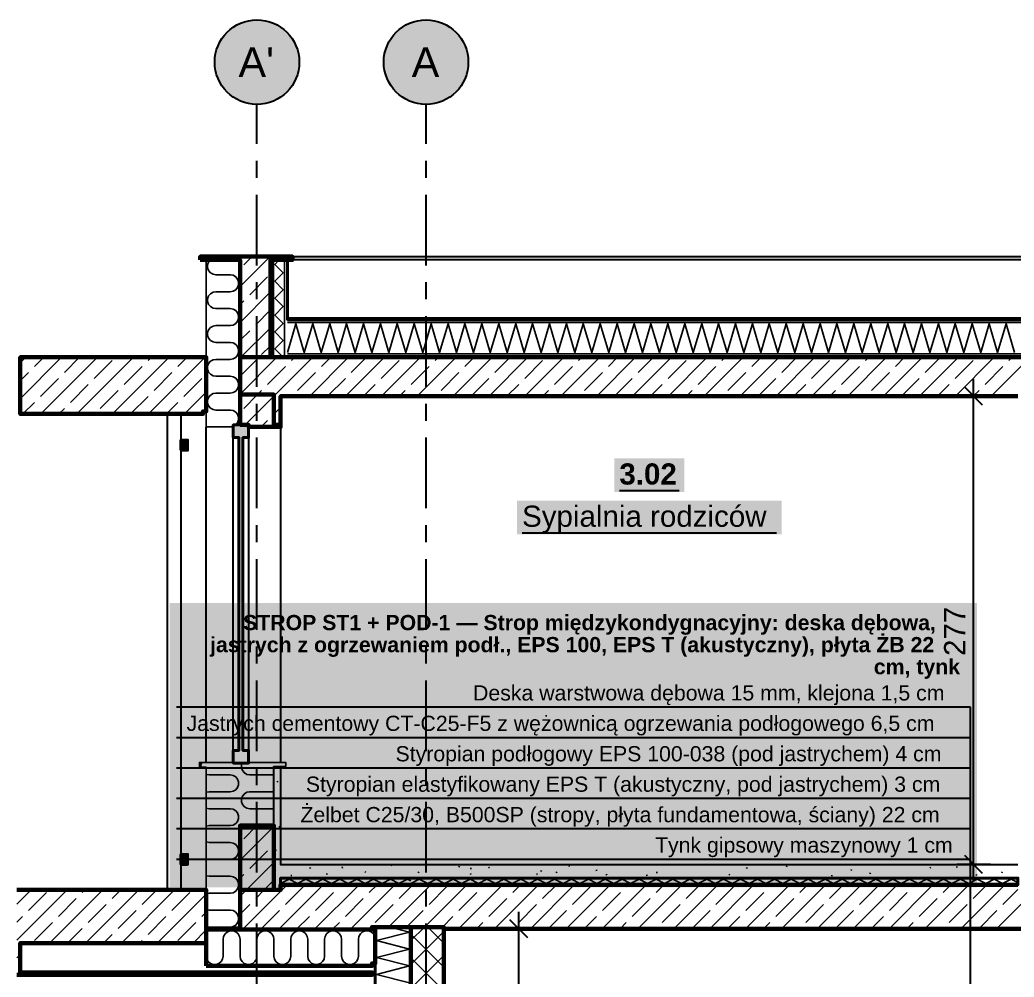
# Model space of a CAD drawing. Header units: metres. Extents: x -12.4 to 53.1, y -2.2 to 12.7.
# Drawn here: x 29.4 to 35.28, y 5.63 to 11.3 of the extents above; entities that cross this region are included whole.
import ezdxf

# ---------------------------------------------------------------- set-up
doc = ezdxf.new("R2010")
doc.units = ezdxf.units.M
for name, pattern in [('HYDRO_OKNA', [4.5, 1.5, -3]), ('KRESKOWA_3_1', [4, 3, -1]), ('PUNKTOWA', [10.5, 8.4, -1.05, 0, -1.05])]:
    doc.linetypes.add(name, pattern=pattern)
for name, color, linetype, lineweight in [('A-IZOL-WODNA', 5, 'Continuous', 100), ('A-KRESKOWANIE', 8, 'Continuous', 18), ('A-MASKA', 7, 'Continuous', 18), ('A-OPISY', 2, 'Continuous', 25), ('A-OSIE', 1, 'PUNKTOWA', 25), ('A-POMIESZCZENIA', 2, 'Continuous', 25), ('A-SCIANY-IZOL', 4, 'Continuous', 35), ('A-SCIANY-KONSTR', 7, 'Continuous', 50), ('A-SCIANY-WYK', 8, 'Continuous', 18), ('A-STROPY', 7, 'Continuous', 50), ('A-WARSTWY', 8, 'Continuous', 25), ('A-WIDOK', 7, 'Continuous', 25), ('A-WYMIARY', 1, 'Continuous', 25), ('A-WYPELNIENIA', 9, 'Continuous', 18)]:
    doc.layers.add(name, color=color, linetype=linetype, lineweight=lineweight)
doc.styles.add('PL_ARIAL', font='arial.ttf')
doc.styles.add('PL_ARIAL_B', font='arialbd.ttf')

msp = doc.modelspace()

# ---------------------------------------------------------------- hatches: boundary and pattern name
at = {"layer": 'A-MASKA', "true_color": 0xffffff}
for points in [[(30.7005, 7.6487), (34.9965, 7.6487), (34.9965, 7.7935), (30.7005, 7.7935)], [(30.5052, 7.5182), (34.9965, 7.5182), (34.9965, 7.663), (30.5052, 7.663)], [(34.4307, 7.3877), (34.9965, 7.3877), (34.9965, 7.5325), (34.4307, 7.5325)], [(32.0605, 7.2327), (34.9965, 7.2327), (34.9965, 7.3775), (32.0605, 7.3775)], [(30.3664, 7.0527), (34.9965, 7.0527), (34.9965, 7.1975), (30.3664, 7.1975)], [(31.6022, 6.8727), (34.9965, 6.8727), (34.9965, 7.0175), (31.6022, 7.0175)], [(31.0719, 6.6927), (34.9965, 6.6927), (34.9965, 6.8375), (31.0719, 6.8375)], [(31.0399, 6.5127), (34.9965, 6.5127), (34.9965, 6.6575), (31.0399, 6.6575)], [(33.1368, 6.3327), (34.9965, 6.3327), (34.9965, 6.4775), (33.1368, 6.4775)]]:
    msp.add_hatch(color=7, dxfattribs=at).paths.add_polyline_path(points)
at = {"layer": 'A-OPISY', "true_color": 0xffffff}
msp.add_hatch(color=7, dxfattribs=at).paths.add_polyline_path([(30.2839, 6.165), (35.059, 6.165), (35.059, 7.8465), (30.2839, 7.8465)])
at = {"layer": 'A-OSIE', "true_color": 0xffffff}
for points in [[(31.0501, 11.046), (31.048, 11.0786), (31.0416, 11.1107), (31.0311, 11.1417), (31.0166, 11.171), (30.9984, 11.1982), (30.9769, 11.2228), (30.9523, 11.2443), (30.9251, 11.2625), (30.8958, 11.277), (30.8648, 11.2875), (30.8327, 11.2939), (30.8001, 11.296), (30.7675, 11.2939), (30.7354, 11.2875), (30.7044, 11.277), (30.6751, 11.2625), (30.6479, 11.2443), (30.6233, 11.2228), (30.6018, 11.1982), (30.5836, 11.171), (30.5691, 11.1417), (30.5586, 11.1107), (30.5522, 11.0786), (30.5501, 11.046), (30.5522, 11.0134), (30.5586, 10.9813), (30.5691, 10.9503), (30.5836, 10.921), (30.6018, 10.8938), (30.6233, 10.8692), (30.6479, 10.8477), (30.6751, 10.8295), (30.7044, 10.815), (30.7354, 10.8045), (30.7675, 10.7981), (30.8001, 10.796), (30.8327, 10.7981), (30.8648, 10.8045), (30.8958, 10.815), (30.9251, 10.8295), (30.9523, 10.8477), (30.9769, 10.8692), (30.9984, 10.8938), (31.0166, 10.921), (31.0311, 10.9503), (31.0416, 10.9813), (31.048, 11.0134)], [(32.0501, 11.046), (32.048, 11.0786), (32.0416, 11.1107), (32.0311, 11.1417), (32.0166, 11.171), (31.9984, 11.1982), (31.9769, 11.2228), (31.9523, 11.2443), (31.9251, 11.2625), (31.8958, 11.277), (31.8648, 11.2875), (31.8327, 11.2939), (31.8001, 11.296), (31.7675, 11.2939), (31.7354, 11.2875), (31.7044, 11.277), (31.6751, 11.2625), (31.6479, 11.2443), (31.6233, 11.2228), (31.6018, 11.1982), (31.5836, 11.171), (31.5691, 11.1417), (31.5586, 11.1107), (31.5522, 11.0786), (31.5501, 11.046), (31.5522, 11.0134), (31.5586, 10.9813), (31.5691, 10.9503), (31.5836, 10.921), (31.6018, 10.8938), (31.6233, 10.8692), (31.6479, 10.8477), (31.6751, 10.8295), (31.7044, 10.815), (31.7354, 10.8045), (31.7675, 10.7981), (31.8001, 10.796), (31.8327, 10.7981), (31.8648, 10.8045), (31.8958, 10.815), (31.9251, 10.8295), (31.9523, 10.8477), (31.9769, 10.8692), (31.9984, 10.8938), (32.0166, 10.921), (32.0311, 10.9503), (32.0416, 10.9813), (32.048, 11.0134)]]:
    msp.add_hatch(color=7, dxfattribs=at).paths.add_polyline_path(points)
at = {"layer": 'A-POMIESZCZENIA', "true_color": 0xffffff}
for points in [[(32.9133, 8.5025), (33.3269, 8.5025), (33.3269, 8.7025), (32.9133, 8.7025)], [(32.3378, 8.2525), (33.9024, 8.2525), (33.9024, 8.4525), (32.3378, 8.4525)]]:
    msp.add_hatch(color=7, dxfattribs=at).paths.add_polyline_path(points)
at = {"layer": 'A-WYPELNIENIA', "true_color": 0x000000}
for points in [[(30.6601, 8.9), (30.6601, 8.9), (30.6601, 8.9), (30.7501, 8.9), (30.7501, 8.9), (30.7501, 8.9), (30.7501, 8.825), (30.7501, 8.825), (30.7501, 8.825), (30.7171, 8.825), (30.7171, 8.825), (30.7171, 8.825), (30.7171, 8.825), (30.7171, 8.825), (30.7171, 8.825), (30.7171, 8.825), (30.7171, 8.825), (30.7171, 8.825), (30.7171, 8.825), (30.7171, 8.825), (30.7171, 8.825), (30.7171, 8.825), (30.7171, 8.825), (30.7171, 8.825), (30.7171, 8.825), (30.7171, 8.825), (30.7171, 6.975), (30.7171, 6.975), (30.7171, 6.975), (30.6931, 6.975), (30.6931, 6.975), (30.6931, 6.975), (30.6931, 8.825), (30.6931, 8.825), (30.6931, 8.825), (30.6931, 8.825), (30.6931, 8.825), (30.6931, 8.825), (30.6931, 8.825), (30.6931, 8.825), (30.6931, 8.825), (30.6931, 8.825), (30.6931, 8.825), (30.6931, 8.825), (30.6931, 8.825), (30.6931, 8.825), (30.6931, 8.825), (30.6931, 8.825), (30.6931, 8.825), (30.6601, 8.825), (30.6601, 8.825), (30.6601, 8.825)], [(30.3501, 8.75), (30.3501, 8.81), (30.3901, 8.81), (30.3901, 8.75)], [(30.6601, 6.9), (30.6601, 6.975), (30.7501, 6.975), (30.7501, 6.9)], [(30.3501, 6.3), (30.3501, 6.36), (30.3901, 6.36), (30.3901, 6.3)], [(29.4001, 5.662), (29.4001, 5.674), (31.5001, 5.674), (31.5001, 5.662)]]:
    msp.add_hatch(color=7, dxfattribs=at).paths.add_polyline_path(points)

# ---------------------------------------------------------------- linework, layer by layer
at = {"layer": 'A-IZOL-WODNA', "lineweight": 100, "ltscale": 0.05, "true_color": 0x000000}
for points in [[(30.9801, 9.525), (43.6101, 9.525)], [(29.4001, 9.301), (30.5001, 9.301)], [(29.4001, 6.151), (30.5001, 6.151)]]:
    msp.add_lwpolyline(points, dxfattribs=at)
at = {"layer": 'A-IZOL-WODNA', "linetype": 'HYDRO_OKNA', "lineweight": 50, "ltscale": 0.05, "true_color": 0xffffff, "flags": 128}
for points in [[(30.9801, 9.525), (43.6101, 9.525)], [(29.4001, 9.301), (30.5001, 9.301)], [(29.4001, 6.151), (30.5001, 6.151)]]:
    msp.add_lwpolyline(points, dxfattribs=at)
at = {"layer": 'A-IZOL-WODNA', "linetype": 'KRESKOWA_3_1', "lineweight": 35, "ltscale": 0.05, "flags": 128}
msp.add_lwpolyline([(30.9801, 9.302), (43.6101, 9.302)], dxfattribs=at)
at = {"layer": 'A-KRESKOWANIE', "lineweight": 25, "ltscale": 0.05}
for points in [[(30.545, 9.8818), (30.5592, 9.896)], [(30.6452, 9.876), (30.6652, 9.896)], [(30.7001, 9.7187), (30.8774, 9.896)], [(30.7218, 9.8465), (30.7713, 9.896)], [(30.9634, 9.876), (30.9834, 9.896)], [(30.675, 8.9), (30.6859, 8.913), (30.6918, 8.9293), (30.6918, 8.9467), (30.6859, 8.963), (30.6747, 8.9763), (30.6597, 8.985), (30.6426, 8.988), (30.5576, 8.988), (30.5405, 8.991), (30.5255, 8.9997), (30.5143, 9.013), (30.5084, 9.0293), (30.5084, 9.0467), (30.5143, 9.063), (30.5255, 9.0763), (30.5405, 9.085), (30.5576, 9.088), (30.6426, 9.088), (30.6597, 9.091), (30.6747, 9.0997), (30.6859, 9.113), (30.6918, 9.1293), (30.6918, 9.1467), (30.6859, 9.163), (30.6747, 9.1763), (30.6597, 9.185), (30.6426, 9.188), (30.5576, 9.188), (30.5405, 9.191), (30.5255, 9.1997), (30.5143, 9.213), (30.5084, 9.2293), (30.5084, 9.2467), (30.5143, 9.263), (30.5255, 9.2763), (30.5405, 9.285), (30.5576, 9.288), (30.6426, 9.288), (30.6597, 9.291), (30.6747, 9.2997), (30.6859, 9.313), (30.6918, 9.3293), (30.6918, 9.3467), (30.6859, 9.363), (30.6747, 9.3763), (30.6597, 9.385), (30.6426, 9.388), (30.5576, 9.388), (30.5405, 9.391), (30.5255, 9.3997), (30.5143, 9.413), (30.5084, 9.4293), (30.5084, 9.4467), (30.5143, 9.463), (30.5255, 9.4763), (30.5405, 9.485), (30.5576, 9.488), (30.6426, 9.488), (30.6597, 9.491), (30.6747, 9.4997), (30.6859, 9.513), (30.6918, 9.5293), (30.6918, 9.5467), (30.6859, 9.563), (30.6747, 9.5763), (30.6597, 9.585), (30.6426, 9.588), (30.5576, 9.588), (30.5405, 9.591), (30.5255, 9.5997), (30.5143, 9.613), (30.5084, 9.6293), (30.5084, 9.6467), (30.5143, 9.663), (30.5255, 9.6763), (30.5405, 9.685), (30.5576, 9.688), (30.6426, 9.688), (30.6597, 9.691), (30.6747, 9.6997), (30.6859, 9.713), (30.6918, 9.7293), (30.6918, 9.7467), (30.6859, 9.763), (30.6747, 9.7763), (30.6597, 9.785), (30.6426, 9.788), (30.5576, 9.788), (30.5405, 9.791), (30.5255, 9.7997), (30.5143, 9.813), (30.5084, 9.8293), (30.5084, 9.8467), (30.5143, 9.863), (30.5252, 9.876)], [(30.8976, 9.3), (30.8976, 9.876)], [(30.9551, 9.3), (30.9051, 9.35), (30.9551, 9.4), (30.9051, 9.45), (30.9551, 9.5), (30.9051, 9.55), (30.9551, 9.6), (30.9051, 9.65), (30.9551, 9.7), (30.9051, 9.75), (30.9551, 9.8), (30.9051, 9.85), (30.9311, 9.876)], [(30.9626, 9.3), (30.9626, 9.876)], [(30.7571, 9.6697), (30.8632, 9.7758)], [(30.7001, 9.5066), (30.8801, 9.6866)], [(30.7001, 9.6127), (30.7218, 9.6343)], [(30.7925, 9.4929), (30.8801, 9.5805)], [(30.7056, 9.3), (30.8801, 9.4745)], [(30.9801, 9.5065), (43.6101, 9.5065)], [(30.9801, 9.329), (31.0301, 9.499), (31.0801, 9.329), (31.1301, 9.499), (31.1801, 9.329), (31.2301, 9.499), (31.2801, 9.329), (31.3301, 9.499), (31.3801, 9.329), (31.4301, 9.499), (31.4801, 9.329), (31.5301, 9.499), (31.5801, 9.329), (31.6301, 9.499), (31.6801, 9.329), (31.7301, 9.499), (31.7801, 9.329), (31.8301, 9.499), (31.8801, 9.329), (31.9301, 9.499), (31.9801, 9.329), (32.0301, 9.499), (32.0801, 9.329), (32.1301, 9.499), (32.1801, 9.329), (32.2301, 9.499), (32.2801, 9.329), (32.3301, 9.499), (32.3801, 9.329), (32.4301, 9.499), (32.4801, 9.329), (32.5301, 9.499), (32.5801, 9.329), (32.6301, 9.499), (32.6801, 9.329), (32.7301, 9.499), (32.7801, 9.329), (32.8301, 9.499), (32.8801, 9.329), (32.9301, 9.499), (32.9801, 9.329), (33.0301, 9.499), (33.0801, 9.329), (33.1301, 9.499), (33.1801, 9.329), (33.2301, 9.499), (33.2801, 9.329), (33.3301, 9.499), (33.3801, 9.329), (33.4301, 9.499), (33.4801, 9.329), (33.5301, 9.499), (33.5801, 9.329), (33.6301, 9.499), (33.6801, 9.329), (33.7301, 9.499), (33.7801, 9.329), (33.8301, 9.499), (33.8801, 9.329), (33.9301, 9.499), (33.9801, 9.329), (34.0301, 9.499), (34.0801, 9.329), (34.1301, 9.499), (34.1801, 9.329), (34.2301, 9.499), (34.2801, 9.329), (34.3301, 9.499), (34.3801, 9.329), (34.4301, 9.499), (34.4801, 9.329), (34.5301, 9.499), (34.5801, 9.329), (34.6301, 9.499), (34.6801, 9.329), (34.7301, 9.499), (34.7801, 9.329), (34.8301, 9.499), (34.8801, 9.329), (34.9301, 9.499), (34.9801, 9.329), (35.0301, 9.499), (35.0801, 9.329), (35.1301, 9.499), (35.1801, 9.329), (35.2301, 9.499), (35.2801, 9.329)], [(30.7001, 9.4005), (30.7571, 9.4576)], [(30.8278, 9.3161), (30.8801, 9.3684)], [(29.4001, 9.0551), (29.645, 9.3)], [(29.4001, 9.2673), (29.4328, 9.3)], [(29.4843, 9.2454), (29.5389, 9.3)], [(29.5221, 8.965), (29.8571, 9.3)], [(29.6611, 9.2101), (29.751, 9.3)], [(29.7342, 8.965), (30.0692, 9.3)], [(29.9464, 8.965), (30.2814, 9.3)], [(30.1561, 9.2808), (30.1753, 9.3)], [(30.1585, 8.965), (30.4935, 9.3)], [(30.3329, 9.2454), (30.3874, 9.3)], [(30.7001, 9.0823), (30.9178, 9.3)], [(30.7001, 9.2945), (30.7056, 9.3)], [(30.9001, 9.0702), (31.1299, 9.3)], [(30.9801, 9.3215), (43.6101, 9.3215)], [(31.0046, 9.2808), (31.0238, 9.3)], [(31.112, 9.07), (31.342, 9.3)], [(31.1814, 9.2454), (31.236, 9.3)], [(31.3242, 9.07), (31.5542, 9.3)], [(31.3582, 9.2101), (31.4481, 9.3)], [(31.5363, 9.07), (31.7663, 9.3)], [(31.7484, 9.07), (31.9784, 9.3)], [(31.8531, 9.2808), (31.8724, 9.3)], [(31.9606, 9.07), (32.1906, 9.3)], [(32.0299, 9.2454), (32.0845, 9.3)], [(32.1727, 9.07), (32.4027, 9.3)], [(32.2067, 9.2101), (32.2966, 9.3)], [(32.3848, 9.07), (32.6148, 9.3)], [(32.5969, 9.07), (32.8269, 9.3)], [(32.7017, 9.2808), (32.7209, 9.3)], [(32.8091, 9.07), (33.0391, 9.3)], [(32.8784, 9.2454), (32.933, 9.3)], [(33.0212, 9.07), (33.2512, 9.3)], [(33.0552, 9.2101), (33.1451, 9.3)], [(33.2333, 9.07), (33.4633, 9.3)], [(33.4455, 9.07), (33.6755, 9.3)], [(33.5502, 9.2808), (33.5694, 9.3)], [(33.6576, 9.07), (33.8876, 9.3)], [(33.727, 9.2454), (33.7815, 9.3)], [(33.8697, 9.07), (34.0997, 9.3)], [(33.9037, 9.2101), (33.9937, 9.3)], [(34.0819, 9.07), (34.3119, 9.3)], [(34.294, 9.07), (34.524, 9.3)], [(34.3987, 9.2808), (34.4179, 9.3)], [(34.5061, 9.07), (34.7361, 9.3)], [(34.5755, 9.2454), (34.6301, 9.3)], [(34.7183, 9.07), (34.9483, 9.3)], [(34.7523, 9.2101), (34.8422, 9.3)], [(34.9304, 9.07), (35.1604, 9.3)], [(35.1425, 9.07), (35.3725, 9.3)], [(35.2472, 9.2808), (35.2665, 9.3)], [(29.8379, 9.1747), (29.9439, 9.2808)], [(30.0147, 9.1394), (30.1207, 9.2454)], [(30.7001, 9.1884), (30.7925, 9.2808)], [(30.8632, 9.1394), (30.9692, 9.2454)], [(31.5349, 9.1747), (31.641, 9.2808)], [(31.7117, 9.1394), (31.8178, 9.2454)], [(32.3835, 9.1747), (32.4895, 9.2808)], [(32.5602, 9.1394), (32.6663, 9.2454)], [(33.232, 9.1747), (33.3381, 9.2808)], [(33.4088, 9.1394), (33.5148, 9.2454)], [(34.0805, 9.1747), (34.1866, 9.2808)], [(34.2573, 9.1394), (34.3634, 9.2454)], [(34.929, 9.1747), (35.0351, 9.2808)], [(35.1058, 9.1394), (35.2119, 9.2454)], [(29.4001, 9.1612), (29.449, 9.2101)], [(29.5197, 9.0686), (29.6257, 9.1747)], [(30.1914, 9.104), (30.2975, 9.2101)], [(30.3682, 9.0686), (30.4743, 9.1747)], [(31.04, 9.104), (31.146, 9.2101)], [(31.2181, 9.07), (31.3228, 9.1747)], [(31.8885, 9.104), (31.9946, 9.2101)], [(32.0666, 9.07), (32.1713, 9.1747)], [(32.737, 9.104), (32.8431, 9.2101)], [(32.9151, 9.07), (33.0199, 9.1747)], [(33.5855, 9.104), (33.6916, 9.2101)], [(33.7637, 9.07), (33.8684, 9.1747)], [(34.4341, 9.104), (34.5401, 9.2101)], [(34.6122, 9.07), (34.7169, 9.1747)], [(29.6965, 9.0333), (29.8025, 9.1394)], [(31.4302, 9.07), (31.4996, 9.1394)], [(32.2788, 9.07), (32.3481, 9.1394)], [(33.1273, 9.07), (33.1966, 9.1394)], [(33.9758, 9.07), (34.0452, 9.1394)], [(34.8243, 9.07), (34.8937, 9.1394)], [(29.8732, 8.9979), (29.9793, 9.104)], [(30.0524, 8.965), (30.1561, 9.0686)], [(30.3706, 8.965), (30.5001, 9.0945)], [(30.7218, 8.9979), (30.8038, 9.08)], [(30.7299, 8.9), (30.9001, 9.0702)], [(30.8038, 9.08), (30.8278, 9.104)], [(31.6424, 9.07), (31.6764, 9.104)], [(32.4909, 9.07), (32.5249, 9.104)], [(33.3394, 9.07), (33.3734, 9.104)], [(34.1879, 9.07), (34.2219, 9.104)], [(35.0365, 9.07), (35.0705, 9.104)], [(29.416, 8.965), (29.4843, 9.0333)], [(29.6282, 8.965), (29.6611, 8.9979)], [(30.2646, 8.965), (30.3329, 9.0333)], [(30.9001, 8.9641), (30.9401, 9.0041)], [(30.4767, 8.965), (30.4801, 8.9684)], [(30.4917, 8.98), (30.5001, 8.9884)], [(30.8985, 8.9626), (30.9001, 8.9641)], [(30.5576, 8.888), (30.6426, 8.888)], [(30.6426, 8.888), (30.6597, 8.891), (30.6601, 8.8912)], [(30.824, 8.888), (30.8632, 8.9272)], [(30.93, 8.888), (30.9401, 8.8981)], [(30.4684, 6.875), (30.4684, 6.8887), (30.4739, 6.904)], [(30.9001, 6.83), (30.7576, 6.83), (30.7405, 6.833), (30.7255, 6.8417), (30.7143, 6.855), (30.7084, 6.8713), (30.7084, 6.8887), (30.7125, 6.9)], [(30.5001, 6.7268), (30.5005, 6.727), (30.5176, 6.73), (30.6426, 6.73), (30.6597, 6.733), (30.6747, 6.7417), (30.6859, 6.755), (30.6918, 6.7713), (30.6918, 6.7887), (30.6859, 6.805), (30.6747, 6.8183), (30.6597, 6.827), (30.6426, 6.83), (30.5176, 6.83), (30.5005, 6.833), (30.5001, 6.8332)], [(30.9201, 6.7875), (30.9244, 6.7931)], [(30.9001, 6.63), (30.7576, 6.63), (30.7405, 6.633), (30.7255, 6.6417), (30.7143, 6.655), (30.7084, 6.6713), (30.7084, 6.6887), (30.7143, 6.705), (30.7255, 6.7183), (30.7405, 6.727), (30.7576, 6.73), (30.9001, 6.73)], [(30.5001, 6.5268), (30.5005, 6.527), (30.5176, 6.53), (30.6426, 6.53), (30.6597, 6.533), (30.6747, 6.5417), (30.6859, 6.555), (30.6918, 6.5713), (30.6918, 6.5887), (30.6859, 6.605), (30.6747, 6.6183), (30.6597, 6.627), (30.6426, 6.63), (30.5176, 6.63), (30.5005, 6.633), (30.5001, 6.6332)], [(30.7218, 6.4523), (30.7994, 6.53)], [(30.7576, 6.53), (30.9001, 6.53)], [(30.7001, 6.3246), (30.9001, 6.5246)], [(30.9297, 6.5198), (30.9352, 6.5241)], [(30.5001, 6.3268), (30.5005, 6.327), (30.5176, 6.33), (30.6426, 6.33), (30.6597, 6.333), (30.6747, 6.3417), (30.6859, 6.355), (30.6918, 6.3713), (30.6918, 6.3887), (30.6859, 6.405), (30.6747, 6.4183), (30.6597, 6.427), (30.6426, 6.43), (30.5176, 6.43), (30.5005, 6.433), (30.5001, 6.4332)], [(30.8985, 6.417), (30.9001, 6.4186)], [(30.7571, 6.2756), (30.8632, 6.3816)], [(30.9156, 6.3826), (30.9092, 6.3853)], [(30.7376, 6.15), (30.9001, 6.3125)], [(31.5973, 6.2919), (31.5958, 6.2988)], [(32.6468, 6.2889), (32.6494, 6.2954)], [(33.9314, 6.2853), (33.9328, 6.2922)], [(30.5001, 6.1268), (30.5005, 6.127), (30.5176, 6.13), (30.6426, 6.13), (30.6597, 6.133), (30.6747, 6.1417), (30.6859, 6.155), (30.6918, 6.1713), (30.6918, 6.1887), (30.6859, 6.205), (30.6747, 6.2183), (30.6597, 6.227), (30.6426, 6.23), (30.5176, 6.23), (30.5005, 6.233), (30.5001, 6.2332)], [(30.7001, 6.2186), (30.7218, 6.2402)], [(31.0067, 6.234), (30.9997, 6.234)], [(31.1166, 6.2766), (31.1125, 6.2823)], [(31.2172, 6.2427), (31.2103, 6.2442)], [(31.3058, 6.2789), (31.3036, 6.2856)], [(31.4445, 6.2539), (31.4378, 6.2559)], [(31.7534, 6.25), (31.7567, 6.2562)], [(31.9943, 6.2844), (31.9977, 6.2905)], [(32.0685, 6.2756), (32.0616, 6.277)], [(32.0651, 6.2404), (32.0636, 6.2473)], [(32.1688, 6.2796), (32.1745, 6.2838)], [(32.4535, 6.2413), (32.4599, 6.2441)], [(32.4782, 6.2591), (32.482, 6.2649)], [(32.5689, 6.2514), (32.573, 6.257)], [(32.8046, 6.2643), (32.8113, 6.2664)], [(32.8686, 6.2373), (32.8656, 6.2436)], [(33.1023, 6.2339), (33.109, 6.236)], [(33.1655, 6.2493), (33.1654, 6.2563)], [(33.5915, 6.2374), (33.5966, 6.2423)], [(33.6991, 6.2761), (33.6943, 6.2812)], [(34.1999, 6.2307), (34.2002, 6.2377)], [(34.3143, 6.2641), (34.3158, 6.2709)], [(34.424, 6.2451), (34.4286, 6.2503)], [(34.7795, 6.28), (34.7863, 6.2815)], [(34.9355, 6.2842), (34.9421, 6.2866)], [(35.0516, 6.2377), (35.0585, 6.2388)], [(35.2061, 6.2506), (35.2079, 6.2574)], [(30.7147, 5.915), (30.9797, 6.18)], [(30.8437, 6.15), (30.8985, 6.2049)], [(30.9269, 5.915), (31.1919, 6.18)], [(30.9401, 6.1875), (30.9901, 6.2125), (31.0401, 6.1875), (31.0901, 6.2125), (31.1401, 6.1875), (31.1901, 6.2125), (31.2401, 6.1875), (31.2901, 6.2125), (31.3401, 6.1875), (31.3901, 6.2125), (31.4401, 6.1875), (31.4901, 6.2125), (31.5401, 6.1875), (31.5901, 6.2125), (31.6401, 6.1875), (31.6901, 6.2125), (31.7101, 6.2025)], [(31.139, 5.915), (31.404, 6.18)], [(31.2874, 6.1695), (31.2979, 6.18)], [(31.3511, 5.915), (31.6161, 6.18)], [(31.4642, 6.1342), (31.5101, 6.18)], [(31.7101, 6.1875), (31.7101, 6.1875), (31.7601, 6.2125), (31.8101, 6.1875), (31.8601, 6.2125), (31.9101, 6.1875), (31.9601, 6.2125), (32.0101, 6.1875), (32.0601, 6.2125), (32.1101, 6.1875), (32.1601, 6.2125), (32.2101, 6.1875), (32.2601, 6.2125), (32.3101, 6.1875), (32.3601, 6.2125), (32.4101, 6.1875), (32.4601, 6.2125), (32.5101, 6.1875), (32.5601, 6.2125), (32.6101, 6.1875), (32.6601, 6.2125), (32.7101, 6.1875), (32.7601, 6.2125), (32.8101, 6.1875), (32.8601, 6.2125), (32.9101, 6.1875), (32.9601, 6.2125), (33.0101, 6.1875), (33.0601, 6.2125), (33.1101, 6.1875), (33.1601, 6.2125), (33.2101, 6.1875), (33.2601, 6.2125), (33.3101, 6.1875), (33.3601, 6.2125), (33.4101, 6.1875), (33.4601, 6.2125), (33.5101, 6.1875), (33.5601, 6.2125), (33.6101, 6.1875), (33.6601, 6.2125), (33.7101, 6.1875), (33.7601, 6.2125), (33.8101, 6.1875), (33.8601, 6.2125), (33.9101, 6.1875), (33.9601, 6.2125), (34.0101, 6.1875), (34.0601, 6.2125), (34.1101, 6.1875), (34.1601, 6.2125), (34.2101, 6.1875), (34.2601, 6.2125), (34.3101, 6.1875), (34.3601, 6.2125), (34.4101, 6.1875), (34.4601, 6.2125), (34.5101, 6.1875), (34.5601, 6.2125), (34.6101, 6.1875), (34.6601, 6.2125), (34.7101, 6.1875), (34.7601, 6.2125), (34.8101, 6.1875), (34.8601, 6.2125), (34.9101, 6.1875), (34.9601, 6.2125), (35.0101, 6.1875), (35.0601, 6.2125), (35.1101, 6.1875), (35.1601, 6.2125), (35.2101, 6.1875), (35.2601, 6.2125), (35.3001, 6.1925)], [(31.7101, 6.0618), (31.8283, 6.18)], [(31.7101, 6.1679), (31.7222, 6.18)], [(31.7904, 5.93), (32.0404, 6.18)], [(31.9925, 5.92), (32.2525, 6.18)], [(32.136, 6.1695), (32.1465, 6.18)], [(32.2047, 5.92), (32.4647, 6.18)], [(32.3128, 6.1342), (32.3586, 6.18)], [(32.4168, 5.92), (32.6768, 6.18)], [(32.4895, 6.0988), (32.5707, 6.18)], [(32.6289, 5.92), (32.8889, 6.18)], [(32.8411, 5.92), (33.1011, 6.18)], [(32.9845, 6.1695), (32.995, 6.18)], [(33.0532, 5.92), (33.3132, 6.18)], [(33.1613, 6.1342), (33.2071, 6.18)], [(33.2653, 5.92), (33.5253, 6.18)], [(33.3381, 6.0988), (33.4193, 6.18)], [(33.4775, 5.92), (33.7375, 6.18)], [(33.6896, 5.92), (33.9496, 6.18)], [(33.833, 6.1695), (33.8435, 6.18)], [(33.9017, 5.92), (34.1617, 6.18)], [(34.0098, 6.1342), (34.0557, 6.18)], [(34.1139, 5.92), (34.3739, 6.18)], [(34.1866, 6.0988), (34.2678, 6.18)], [(34.326, 5.92), (34.586, 6.18)], [(34.5381, 5.92), (34.7981, 6.18)], [(34.6816, 6.1695), (34.6921, 6.18)], [(34.7502, 5.92), (35.0102, 6.18)], [(34.8583, 6.1342), (34.9042, 6.18)], [(34.9624, 5.92), (35.2224, 6.18)], [(35.0351, 6.0988), (35.1163, 6.18)], [(29.3801, 5.8531), (29.6769, 6.15)], [(29.3801, 6.0653), (29.4648, 6.15)], [(29.449, 6.0281), (29.555, 6.1342)], [(29.5741, 5.835), (29.8891, 6.15)], [(29.7672, 6.1342), (29.783, 6.15)], [(29.7862, 5.835), (30.1012, 6.15)], [(29.9439, 6.0988), (29.9951, 6.15)], [(29.9983, 5.835), (30.3133, 6.15)], [(30.1207, 6.0634), (30.2073, 6.15)], [(30.2105, 5.835), (30.5001, 6.1246)], [(30.2975, 6.0281), (30.4036, 6.1342)], [(30.7001, 6.1125), (30.7376, 6.15)], [(30.7925, 6.0988), (30.8437, 6.15)], [(30.9692, 6.0634), (31.0753, 6.1695)], [(31.146, 6.0281), (31.2521, 6.1342)], [(31.641, 6.0988), (31.7101, 6.1679)], [(31.8178, 6.0634), (31.9238, 6.1695)], [(31.9946, 6.0281), (32.1006, 6.1342)], [(32.6663, 6.0634), (32.7724, 6.1695)], [(32.8431, 6.0281), (32.9491, 6.1342)], [(33.5148, 6.0634), (33.6209, 6.1695)], [(33.6916, 6.0281), (33.7977, 6.1342)], [(34.3634, 6.0634), (34.4694, 6.1695)], [(34.5401, 6.0281), (34.6462, 6.1342)], [(35.1745, 5.92), (35.4045, 6.15)], [(35.2119, 6.0634), (35.3001, 6.1517)], [(29.6257, 5.9927), (29.7318, 6.0988)], [(29.8025, 5.9574), (29.9086, 6.0634)], [(30.7001, 6.0064), (30.7571, 6.0634)], [(31.3228, 5.9927), (31.4289, 6.0988)], [(31.4996, 5.9574), (31.6056, 6.0634)], [(31.5783, 5.93), (31.7101, 6.0618)], [(32.1713, 5.9927), (32.2774, 6.0988)], [(32.3481, 5.9574), (32.4542, 6.0634)], [(33.0199, 5.9927), (33.1259, 6.0988)], [(33.1966, 5.9574), (33.3027, 6.0634)], [(33.8684, 5.9927), (33.9745, 6.0988)], [(34.0452, 5.9574), (34.1512, 6.0634)], [(34.7169, 5.9927), (34.823, 6.0988)], [(34.8937, 5.9574), (34.9998, 6.0634)], [(29.9793, 5.922), (30.0854, 6.0281)], [(30.4743, 5.9927), (30.5001, 6.0186)], [(30.6426, 5.93), (30.6597, 5.933), (30.6747, 5.9417), (30.6859, 5.955), (30.6918, 5.9713), (30.6918, 5.9887), (30.6859, 6.005), (30.6747, 6.0183), (30.6597, 6.027), (30.6426, 6.03), (30.5176, 6.03), (30.5005, 6.033), (30.5001, 6.0332)], [(30.8278, 5.922), (30.9339, 6.0281)], [(31.7101, 5.9558), (31.7824, 6.0281)], [(32.5249, 5.922), (32.6309, 6.0281)], [(33.3734, 5.922), (33.4795, 6.0281)], [(34.2219, 5.922), (34.328, 6.0281)], [(35.0705, 5.922), (35.1765, 6.0281)], [(29.3801, 5.9592), (29.4136, 5.9927)], [(29.4843, 5.8513), (29.5904, 5.9574)], [(30.1561, 5.8867), (30.2621, 5.9927)], [(30.3329, 5.8513), (30.4389, 5.9574)], [(31.0329, 5.915), (31.1107, 5.9927)], [(31.2451, 5.915), (31.2874, 5.9574)], [(31.6843, 5.93), (31.7101, 5.9558)], [(31.8965, 5.93), (31.9592, 5.9927)], [(32.0986, 5.92), (32.136, 5.9574)], [(32.735, 5.92), (32.8077, 5.9927)], [(32.9471, 5.92), (32.9845, 5.9574)], [(33.5835, 5.92), (33.6563, 5.9927)], [(33.7957, 5.92), (33.833, 5.9574)], [(34.4321, 5.92), (34.5048, 5.9927)], [(34.6442, 5.92), (34.6816, 5.9574)], [(29.6801, 5.835), (29.7672, 5.922)], [(29.8923, 5.835), (29.9439, 5.8867)], [(30.4226, 5.835), (30.5001, 5.9125)], [(30.5001, 5.7575), (30.5031, 5.7404), (30.5118, 5.7254), (30.5251, 5.7142), (30.5414, 5.7083), (30.5588, 5.7083), (30.5751, 5.7142), (30.5884, 5.7254), (30.5971, 5.7404), (30.6001, 5.7575), (30.6001, 5.8575), (30.6031, 5.8746), (30.6118, 5.8896), (30.6251, 5.9008), (30.6414, 5.9067), (30.6588, 5.9067), (30.6751, 5.9008), (30.6884, 5.8896), (30.6971, 5.8746), (30.7001, 5.8575), (30.7001, 5.7575), (30.7031, 5.7404), (30.7118, 5.7254), (30.7251, 5.7142), (30.7414, 5.7083), (30.7588, 5.7083), (30.7751, 5.7142), (30.7884, 5.7254), (30.7971, 5.7404), (30.8001, 5.7575), (30.8001, 5.8575), (30.8031, 5.8746), (30.8118, 5.8896), (30.8251, 5.9008), (30.8414, 5.9067), (30.8588, 5.9067), (30.8751, 5.9008), (30.8884, 5.8896), (30.8971, 5.8746), (30.9001, 5.8575), (30.9001, 5.8575), (30.9001, 5.7575), (30.9031, 5.7404), (30.9118, 5.7254), (30.9251, 5.7142), (30.9414, 5.7083), (30.9588, 5.7083), (30.9751, 5.7142), (30.9884, 5.7254), (30.9971, 5.7404), (31.0001, 5.7575), (31.0001, 5.8575), (31.0031, 5.8746), (31.0118, 5.8896), (31.0251, 5.9008), (31.0414, 5.9067), (31.0588, 5.9067), (31.0751, 5.9008), (31.0884, 5.8896), (31.0971, 5.8746), (31.1001, 5.8575), (31.1001, 5.7575), (31.1031, 5.7404), (31.1118, 5.7254), (31.1251, 5.7142), (31.1414, 5.7083), (31.1588, 5.7083), (31.1751, 5.7142), (31.1884, 5.7254), (31.1971, 5.7404), (31.2001, 5.7575), (31.2001, 5.8575), (31.2031, 5.8746), (31.2118, 5.8896), (31.2251, 5.9008), (31.2414, 5.9067), (31.2588, 5.9067), (31.2751, 5.9008), (31.2884, 5.8896), (31.2971, 5.8746), (31.3001, 5.8575), (31.3001, 5.7575), (31.3031, 5.7404), (31.3118, 5.7254), (31.3251, 5.7142), (31.3414, 5.7083), (31.3588, 5.7083), (31.3751, 5.7142), (31.3884, 5.7254), (31.3971, 5.7404), (31.4001, 5.7575), (31.4001, 5.7575), (31.4001, 5.8575), (31.4031, 5.8746), (31.4118, 5.8896), (31.4251, 5.9008), (31.4414, 5.9067), (31.4588, 5.9067), (31.4751, 5.9008), (31.4884, 5.8896), (31.4971, 5.8746), (31.5001, 5.8575), (31.5001, 5.7575), (31.5001, 5.7575)], [(31.4572, 5.915), (31.4642, 5.922)], [(31.7026, 5.6), (31.5076, 5.65), (31.7026, 5.7), (31.5076, 5.75), (31.7026, 5.8), (31.5076, 5.85), (31.7026, 5.9), (31.5856, 5.93)], [(31.7101, 5.8497), (31.7904, 5.93)], [(31.7101, 5.7083), (31.9051, 5.9033)], [(31.9051, 5.6933), (31.7101, 5.8883)], [(31.9051, 5.8347), (31.8098, 5.93)], [(32.3107, 5.92), (32.3128, 5.922)], [(33.1593, 5.92), (33.1613, 5.922)], [(34.0078, 5.92), (34.0098, 5.922)], [(34.8563, 5.92), (34.8583, 5.922)], [(30.1044, 5.835), (30.1207, 5.8513)], [(30.5001, 5.8575), (30.5001, 5.7575)], [(29.3801, 5.7471), (29.4001, 5.7671)], [(31.7101, 5.5669), (31.9051, 5.7619)], [(31.9051, 5.5519), (31.7101, 5.7469)], [(29.3861, 5.647), (29.4011, 5.662)], [(29.5982, 5.647), (29.6132, 5.662)], [(29.7043, 5.647), (29.7193, 5.662)], [(29.8103, 5.647), (29.8253, 5.662)], [(29.9164, 5.647), (29.9314, 5.662)], [(30.0225, 5.647), (30.0375, 5.662)], [(30.1285, 5.647), (30.1435, 5.662)], [(30.2346, 5.647), (30.2496, 5.662)], [(30.4467, 5.647), (30.4617, 5.662)], [(30.5528, 5.647), (30.5678, 5.662)], [(30.6589, 5.647), (30.6739, 5.662)], [(30.7649, 5.647), (30.7799, 5.662)], [(30.871, 5.647), (30.886, 5.662)], [(30.9771, 5.647), (30.9921, 5.662)], [(31.0831, 5.647), (31.0981, 5.662)], [(31.2953, 5.647), (31.3103, 5.662)], [(31.4013, 5.647), (31.4163, 5.662)]]:
    msp.add_lwpolyline(points, dxfattribs=at)
at = {"layer": 'A-OPISY', "lineweight": 35, "ltscale": 0.05}
for points in [[(35.019, 7.23), (30.3239, 7.23)], [(35.019, 6.15), (35.019, 7.23)], [(35.019, 7.05), (30.3239, 7.05)], [(35.019, 6.87), (30.3239, 6.87)], [(35.019, 6.69), (30.3239, 6.69)], [(35.019, 6.51), (30.3239, 6.51)], [(35.019, 6.33), (30.3239, 6.33)], [(35.019, 2.775), (35.019, 6.15)]]:
    msp.add_lwpolyline(points, dxfattribs=at)
at = {"layer": 'A-OSIE', "linetype": 'PUNKTOWA', "lineweight": 35, "ltscale": 0.049805, "flags": 128}
for points in [[(30.8001, -1.6502), (30.8001, 10.796)], [(31.8001, -1.6502), (31.8001, 10.796)]]:
    msp.add_lwpolyline(points, dxfattribs=at)
at = {"layer": 'A-OSIE', "linetype": 'Continuous', "lineweight": 35, "ltscale": 0.05}
for centre in [(30.8001, 11.046), (31.8001, 11.046)]:
    msp.add_circle(centre, 0.25, dxfattribs=at)
at = {"layer": 'A-POMIESZCZENIA', "lineweight": 35, "ltscale": 0.05}
for points in [[(32.9433, 8.5125), (33.2969, 8.5125)], [(32.3678, 8.2625), (33.8724, 8.2625)]]:
    msp.add_lwpolyline(points, dxfattribs=at)
at = {"layer": 'A-SCIANY-IZOL', "lineweight": 50, "ltscale": 0.05}
msp.add_lwpolyline([(43.6101, 9.304), (30.9801, 9.304), (30.9801, 9.304), (30.9801, 9.304), (30.9801, 9.304), (30.9801, 9.304), (30.9801, 9.304), (30.9801, 9.304), (30.9801, 9.304), (30.9801, 9.304), (30.9801, 9.304), (30.9801, 9.304), (30.9801, 9.304), (30.9801, 9.304), (30.9801, 9.304), (30.9801, 9.304), (30.9801, 9.304), (30.9801, 9.304), (30.9801, 9.3), (30.9801, 9.3), (30.9801, 9.3), (30.8801, 9.3), (30.8801, 9.3), (30.8801, 9.3), (30.8801, 9.876), (30.8801, 9.876), (30.8801, 9.876), (30.9801, 9.876), (30.9801, 9.876), (30.9801, 9.876), (30.9801, 9.524), (30.9801, 9.524), (30.9801, 9.524), (30.9801, 9.524), (30.9801, 9.524), (30.9801, 9.524), (30.9801, 9.524), (30.9801, 9.524), (30.9801, 9.524), (30.9801, 9.524), (30.9801, 9.524), (30.9801, 9.524), (30.9801, 9.524), (30.9801, 9.524), (30.9801, 9.524), (30.9801, 9.524), (30.9801, 9.524), (43.6101, 9.524)], dxfattribs=at)
for points in [[(30.9401, 6.18), (30.9401, 6.18), (30.9401, 6.22), (30.9401, 6.22), (30.9401, 6.22), (35.3001, 6.22), (35.3001, 6.22), (35.3001, 6.22), (35.3001, 6.18), (35.3001, 6.18), (35.3001, 6.18), (30.9401, 6.18)], [(31.5001, 5.93), (31.5001, 5.93), (31.7101, 5.93), (31.7101, 5.93), (31.7101, 5.93), (31.7101, 3), (31.7101, 3), (31.7101, 3), (31.7101, 3), (31.5001, 3), (31.5001, 3), (31.5001, 3), (31.5001, 3), (31.5001, 5.93)]]:
    msp.add_lwpolyline(points, close=True, dxfattribs=at)
at = {"layer": 'A-SCIANY-KONSTR', "lineweight": 70, "ltscale": 0.05}
for points in [[(30.4651, 9.876), (30.4651, 9.876), (30.4651, 9.896), (30.4651, 9.896), (30.4651, 9.896), (31.0101, 9.896), (31.0101, 9.896), (31.0101, 9.896), (31.0101, 9.876), (31.0101, 9.876), (31.0101, 9.876), (30.8801, 9.876), (30.8801, 9.876), (30.8801, 9.876), (30.8801, 9.876), (30.8801, 9.876), (30.8801, 9.876), (30.8801, 9.876), (30.8801, 9.876), (30.8801, 9.876), (30.8801, 9.876), (30.8801, 9.876), (30.8801, 9.876), (30.8801, 9.876), (30.8801, 9.876), (30.8801, 9.876), (30.8801, 9.876), (30.8801, 9.876), (30.8801, 9.3), (30.8801, 9.3), (30.8801, 9.3), (30.7001, 9.3), (30.7001, 9.3), (30.7001, 9.3), (30.7001, 9.876), (30.7001, 9.876), (30.7001, 9.876), (30.7001, 9.876), (30.7001, 9.876), (30.7001, 9.876), (30.7001, 9.876), (30.7001, 9.876), (30.7001, 9.876), (30.7001, 9.876), (30.7001, 9.876), (30.7001, 9.876), (30.7001, 9.876), (30.7001, 9.876), (30.7001, 9.876), (30.7001, 9.876), (30.7001, 9.876), (30.4651, 9.876)], [(30.7001, 8.9), (30.7001, 8.9), (30.7001, 9.08), (30.7001, 9.08), (30.7001, 9.08), (30.9001, 9.08), (30.9001, 9.08), (30.9001, 9.08), (30.9001, 8.9), (30.9001, 8.9), (30.9001, 8.9), (30.9001, 8.9), (30.9001, 8.9), (30.9001, 8.9), (30.9001, 8.9), (30.9001, 8.9), (30.9001, 8.9), (30.9001, 8.9), (30.9001, 8.9), (30.9001, 8.9), (30.9001, 8.9), (30.9001, 8.9), (30.9001, 8.9), (30.9001, 8.9), (30.9001, 8.9), (30.9401, 8.9), (30.9401, 8.9), (30.9401, 8.9), (30.9401, 8.888), (30.9401, 8.888), (30.9401, 8.888), (30.7501, 8.888), (30.7501, 8.888), (30.7501, 8.888), (30.7501, 8.9), (30.7501, 8.9), (30.7501, 8.9), (30.7501, 8.9), (30.7501, 8.9), (30.7501, 8.9), (30.7501, 8.9), (30.7501, 8.9), (30.7501, 8.9), (30.7501, 8.9), (30.7501, 8.9), (30.7501, 8.9), (30.7501, 8.9), (30.7501, 8.9), (30.7501, 8.9), (30.7501, 8.9), (30.7501, 8.9), (30.7001, 8.9)], [(30.7001, 6.15), (30.7001, 6.15), (30.7001, 6.53), (30.7001, 6.53), (30.7001, 6.53), (30.9001, 6.53), (30.9001, 6.53), (30.9001, 6.53), (30.9001, 6.15), (30.9001, 6.15), (30.9001, 6.15), (30.7001, 6.15)], [(31.7101, 5.93), (31.7101, 5.93), (31.9051, 5.93), (31.9051, 5.93), (31.9051, 5.93), (31.9051, 3), (31.9051, 3), (31.9051, 3), (31.9051, 3), (31.7101, 3), (31.7101, 3), (31.7101, 3), (31.7101, 3), (31.7101, 5.93)]]:
    msp.add_lwpolyline(points, close=True, dxfattribs=at)
at = {"layer": 'A-SCIANY-KONSTR', "lineweight": 50, "ltscale": 0.05}
for points in [[(30.6601, 8.825), (30.6601, 8.825), (30.6601, 8.825), (30.6601, 8.9), (30.6601, 8.9), (30.6601, 8.9), (30.6601, 8.9), (30.7501, 8.9), (30.7501, 8.9), (30.7501, 8.9), (30.7501, 8.9), (30.7501, 8.9), (30.7501, 8.825), (30.7501, 8.825), (30.7501, 8.825), (30.7501, 8.825), (30.7171, 8.825), (30.7171, 8.825), (30.7171, 8.825), (30.7171, 8.825), (30.7171, 8.825), (30.7171, 8.825), (30.7171, 8.825), (30.7171, 8.825), (30.7171, 8.825), (30.7171, 8.825), (30.7171, 8.825), (30.7171, 8.825), (30.7171, 8.825), (30.7171, 8.825), (30.7171, 8.825), (30.7171, 8.825), (30.7171, 8.825), (30.7171, 6.975), (30.7171, 6.975), (30.7171, 6.975), (30.7171, 6.975), (30.7171, 6.975), (30.7171, 6.975), (30.7171, 6.975), (30.7171, 6.975), (30.7171, 6.975), (30.7171, 6.975), (30.7171, 6.975), (30.7171, 6.975), (30.7171, 6.975), (30.7171, 6.975), (30.7171, 6.975), (30.7171, 6.975), (30.7171, 6.975), (30.7501, 6.975), (30.7501, 6.975), (30.7501, 6.975), (30.7501, 6.9), (30.7501, 6.9), (30.7501, 6.9), (30.6601, 6.9), (30.6601, 6.9), (30.6601, 6.9), (30.6601, 6.975), (30.6601, 6.975), (30.6601, 6.975), (30.6931, 6.975), (30.6931, 6.975), (30.6931, 6.975), (30.6931, 6.975), (30.6931, 6.975), (30.6931, 6.975), (30.6931, 6.975), (30.6931, 6.975), (30.6931, 6.975), (30.6931, 6.975), (30.6931, 6.975), (30.6931, 6.975), (30.6931, 6.975), (30.6931, 6.975), (30.6931, 6.975), (30.6931, 6.975), (30.6931, 6.975), (30.6931, 8.825), (30.6931, 8.825), (30.6931, 8.825), (30.6931, 8.825), (30.6931, 8.825), (30.6931, 8.825), (30.6931, 8.825), (30.6931, 8.825), (30.6931, 8.825), (30.6931, 8.825), (30.6931, 8.825), (30.6931, 8.825), (30.6931, 8.825), (30.6931, 8.825), (30.6931, 8.825), (30.6931, 8.825), (30.6931, 8.825), (30.6601, 8.825), (30.6601, 8.825)], [(30.3501, 8.75), (30.3501, 8.75), (30.3501, 8.81), (30.3501, 8.81), (30.3501, 8.81), (30.3901, 8.81), (30.3901, 8.81), (30.3901, 8.81), (30.3901, 8.75), (30.3901, 8.75), (30.3901, 8.75), (30.3501, 8.75)], [(30.3501, 6.3), (30.3501, 6.3), (30.3501, 6.36), (30.3501, 6.36), (30.3501, 6.36), (30.3901, 6.36), (30.3901, 6.36), (30.3901, 6.36), (30.3901, 6.3), (30.3901, 6.3), (30.3901, 6.3), (30.3501, 6.3)]]:
    msp.add_lwpolyline(points, close=True, dxfattribs=at)
at = {"layer": 'A-SCIANY-WYK', "lineweight": 25, "ltscale": 0.05}
for points in [[(30.5001, 8.9), (30.5001, 8.9), (30.5001, 8.9), (30.5001, 9.876), (30.5001, 9.876), (30.5001, 9.876), (30.5001, 9.876), (30.5001, 9.876), (30.7001, 9.876), (30.7001, 9.876), (30.7001, 9.876), (30.7001, 9.876), (30.7001, 9.876), (30.7001, 9.876), (30.7001, 8.9), (30.7001, 8.9), (30.7001, 8.9), (30.7001, 8.9), (30.7001, 8.9), (30.7001, 8.9), (30.6601, 8.9), (30.6601, 8.9), (30.6601, 8.9), (30.6601, 8.9), (30.6601, 8.9), (30.6601, 8.9), (30.6601, 8.9), (30.6601, 8.9), (30.6601, 8.9), (30.6601, 8.9), (30.6601, 8.9), (30.6601, 8.9), (30.6601, 8.9), (30.6601, 8.9), (30.6601, 8.9), (30.6601, 8.9), (30.6601, 8.9), (30.6601, 8.888), (30.6601, 8.888), (30.6601, 8.888), (30.6601, 8.888), (30.5001, 8.888), (30.5001, 8.888), (30.5001, 8.888), (30.5001, 8.888), (30.5001, 8.888), (30.5001, 8.9)], [(30.4601, 6.875), (30.4601, 6.875), (30.4601, 6.875), (30.4601, 6.875), (30.4601, 6.875), (30.4601, 6.904), (30.4601, 6.904), (30.4601, 6.904), (30.4601, 6.904), (30.4601, 6.904), (30.6601, 6.904), (30.6601, 6.904), (30.6601, 6.904), (30.6601, 6.904), (30.6601, 6.904), (30.6601, 6.9), (30.6601, 6.9), (30.6601, 6.9), (30.6601, 6.9), (30.6601, 6.9), (30.6601, 6.9), (30.6601, 6.9), (30.6601, 6.9), (30.6601, 6.9), (30.6601, 6.9), (30.6601, 6.9), (30.6601, 6.9), (30.6601, 6.9), (30.6601, 6.9), (30.6601, 6.9), (30.6601, 6.9), (30.6601, 6.9), (30.6841, 6.9), (30.7501, 6.9), (30.7501, 6.9), (30.7501, 6.9), (30.7501, 6.9), (30.7501, 6.9), (30.7501, 6.9), (30.7501, 6.9), (30.7501, 6.9), (30.7501, 6.9), (30.7501, 6.9), (30.7501, 6.9), (30.7501, 6.9), (30.7501, 6.9), (30.7501, 6.9), (30.7501, 6.9), (30.7501, 6.9), (30.7501, 6.9), (30.7501, 6.904), (30.7501, 6.904), (30.7501, 6.904), (30.9701, 6.904), (30.9701, 6.904), (30.9701, 6.904), (30.9701, 6.904), (30.9701, 6.88), (30.9701, 6.88), (30.9701, 6.88), (30.9001, 6.88), (30.9001, 6.88), (30.9001, 6.88), (30.9001, 6.88), (30.9001, 6.88), (30.9001, 6.88), (30.9001, 6.88), (30.9001, 6.88), (30.9001, 6.88), (30.9001, 6.88), (30.9001, 6.88), (30.9001, 6.88), (30.9001, 6.88), (30.9001, 6.88), (30.9001, 6.88), (30.9001, 6.88), (30.9001, 6.88), (30.9001, 6.53), (30.9001, 6.53), (30.9001, 6.53), (30.7001, 6.53), (30.7001, 6.53), (30.7001, 6.53), (30.7001, 6.53), (30.7001, 6.53), (30.7001, 6.53), (30.7001, 6.53), (30.7001, 6.53), (30.7001, 6.53), (30.7001, 6.53), (30.7001, 6.53), (30.7001, 6.53), (30.7001, 6.53), (30.7001, 6.53), (30.7001, 6.53), (30.7001, 6.53), (30.7001, 6.53), (30.7001, 5.93), (30.7001, 5.93), (30.7001, 5.93), (30.7001, 5.93), (30.7001, 5.93), (30.5001, 5.93), (30.5001, 5.93), (30.5001, 5.93), (30.5001, 5.93), (30.5001, 6.875), (30.5001, 6.875), (30.5001, 6.875), (30.5001, 6.875), (30.5001, 6.875), (30.5001, 6.875), (30.5001, 6.875), (30.5001, 6.875), (30.5001, 6.875), (30.5001, 6.875), (30.5001, 6.875), (30.5001, 6.875), (30.5001, 6.875), (30.5001, 6.875), (30.5001, 6.875), (30.5001, 6.875), (30.5001, 6.875)]]:
    msp.add_lwpolyline(points, close=True, dxfattribs=at)
at = {"layer": 'A-STROPY', "lineweight": 70, "ltscale": 0.05}
for points in [[(29.4001, 8.965), (29.4001, 8.965), (29.4001, 8.965), (29.4001, 9.3), (29.4001, 9.3), (29.4001, 9.3), (29.4001, 9.3), (30.5001, 9.3), (30.5001, 9.3), (30.5001, 9.3), (30.5001, 9.3), (30.5001, 9.3), (30.5001, 8.98), (30.5001, 8.98), (30.5001, 8.98), (30.5001, 8.98), (30.4801, 8.98), (30.4801, 8.98), (30.4801, 8.98), (30.4801, 8.98), (30.4801, 8.98), (30.4801, 8.98), (30.4801, 8.98), (30.4801, 8.98), (30.4801, 8.98), (30.4801, 8.98), (30.4801, 8.98), (30.4801, 8.98), (30.4801, 8.98), (30.4801, 8.98), (30.4801, 8.98), (30.4801, 8.98), (30.4801, 8.98), (30.4801, 8.965), (30.4801, 8.965), (30.4801, 8.965), (30.4801, 8.965), (29.4001, 8.965), (29.4001, 8.965)], [(30.5001, 5.7), (30.5001, 5.7), (30.5001, 5.7), (30.5001, 5.7), (30.5001, 5.915), (30.5001, 5.915), (30.5001, 5.915), (31.5001, 5.915), (31.5001, 5.915), (31.5001, 5.915), (31.5001, 5.915), (31.5001, 5.715), (31.5001, 5.715), (31.5001, 5.715), (31.4801, 5.715), (31.4801, 5.715), (31.4801, 5.715), (31.4801, 5.715), (31.4801, 5.715), (31.4801, 5.715), (31.4801, 5.715), (31.4801, 5.715), (31.4801, 5.715), (31.4801, 5.715), (31.4801, 5.715), (31.4801, 5.715), (31.4801, 5.715), (31.4801, 5.715), (31.4801, 5.715), (31.4801, 5.715), (31.4801, 5.715), (31.4801, 5.7), (31.4801, 5.7), (31.4801, 5.7)]]:
    msp.add_lwpolyline(points, close=True, dxfattribs=at)
for points in [[(35.3001, 9.07), (30.9401, 9.07), (30.9401, 9.07), (30.9401, 9.07), (30.9401, 9.07), (30.9401, 9.07), (30.9401, 9.07), (30.9401, 9.07), (30.9401, 9.07), (30.9401, 9.07), (30.9401, 9.07), (30.9401, 9.07), (30.9401, 9.07), (30.9401, 9.07), (30.9401, 9.07), (30.9401, 9.07), (30.9401, 9.07), (30.9401, 9.07), (30.9401, 8.9), (30.9401, 8.9), (30.9401, 8.9), (30.9001, 8.9), (30.9001, 8.9), (30.9001, 8.9), (30.9001, 9.08), (30.9001, 9.08), (30.9001, 9.08), (30.9001, 9.08), (30.9001, 9.08), (30.9001, 9.08), (30.9001, 9.08), (30.9001, 9.08), (30.9001, 9.08), (30.9001, 9.08), (30.9001, 9.08), (30.9001, 9.08), (30.9001, 9.08), (30.9001, 9.08), (30.9001, 9.08), (30.9001, 9.08), (30.9001, 9.08), (30.7001, 9.08), (30.7001, 9.08), (30.7001, 9.08), (30.7001, 9.3), (30.7001, 9.3), (30.7001, 9.3), (43.8901, 9.3)], [(35.6001, 5.92), (31.9051, 5.92), (31.9051, 5.92), (31.9051, 5.92), (31.9051, 5.93), (31.9051, 5.93), (31.9051, 5.93), (31.9051, 5.93), (31.9051, 5.93), (31.9051, 5.93), (31.9051, 5.93), (31.9051, 5.93), (31.9051, 5.93), (31.9051, 5.93), (31.9051, 5.93), (31.9051, 5.93), (31.9051, 5.93), (31.9051, 5.93), (31.9051, 5.93), (31.9051, 5.93), (31.9051, 5.93), (31.4801, 5.93), (31.4801, 5.93), (31.4801, 5.93), (31.4801, 5.93), (31.4801, 5.93), (31.4801, 5.93), (31.4801, 5.93), (31.4801, 5.93), (31.4801, 5.93), (31.4801, 5.93), (31.4801, 5.93), (31.4801, 5.93), (31.4801, 5.93), (31.4801, 5.93), (31.4801, 5.93), (31.4801, 5.93), (31.4801, 5.93), (31.4801, 5.915), (31.4801, 5.915), (31.4801, 5.915), (30.7001, 5.915), (30.7001, 5.915), (30.7001, 5.915), (30.7001, 5.915), (30.7001, 5.93), (30.7001, 5.93), (30.7001, 6.15), (30.7001, 6.15), (30.7001, 6.15), (30.7001, 6.15), (30.7001, 6.15), (30.9401, 6.15), (30.9401, 6.15), (30.9401, 6.15), (30.9401, 6.15), (30.9401, 6.15), (30.9401, 6.15), (30.9401, 6.15), (30.9401, 6.15), (30.9401, 6.15), (30.9401, 6.15), (30.9401, 6.15), (30.9401, 6.15), (30.9401, 6.15), (30.9401, 6.15), (30.9401, 6.15), (30.9401, 6.15), (30.9401, 6.15), (30.9401, 6.18), (30.9401, 6.18), (30.9401, 6.18), (30.9401, 6.18), (30.9401, 6.18), (35.3001, 6.18)], [(29.3801, 6.15), (30.5001, 6.15), (30.5001, 6.15), (30.5001, 6.15), (30.5001, 6.15), (30.5001, 6.15), (30.5001, 6.15), (30.5001, 6.15), (30.5001, 6.15), (30.5001, 5.835), (30.5001, 5.835), (30.5001, 5.835), (30.5001, 5.835), (30.5001, 5.835), (29.4001, 5.835), (29.4001, 5.835), (29.4001, 5.835), (29.4001, 5.835), (29.4001, 5.835), (29.4001, 5.835), (29.4001, 5.835), (29.4001, 5.835), (29.4001, 5.835), (29.4001, 5.835), (29.4001, 5.835), (29.4001, 5.835), (29.4001, 5.835), (29.4001, 5.835), (29.4001, 5.835), (29.4001, 5.835), (29.4001, 5.835), (29.4001, 5.662), (29.4001, 5.662), (29.4001, 5.662), (29.4001, 5.662), (29.4001, 5.662), (29.4001, 5.662), (29.4001, 5.662), (29.4001, 5.662), (29.4001, 5.662), (29.4001, 5.662), (29.4001, 5.662), (29.4001, 5.662), (29.4001, 5.662), (29.4001, 5.662), (29.4001, 5.662), (29.4001, 5.662), (29.4001, 5.662), (31.4801, 5.662), (31.4801, 5.662), (31.4801, 5.662), (31.4801, 5.662), (31.4801, 5.662), (31.4801, 5.647), (31.4801, 5.647), (31.4801, 5.647), (31.4801, 5.647), (31.4801, 5.647), (29.3801, 5.647)]]:
    msp.add_lwpolyline(points, dxfattribs=at)
at = {"layer": 'A-WARSTWY', "lineweight": 35, "ltscale": 0.05}
msp.add_lwpolyline([(35.3001, 6.22), (31.7101, 6.22), (31.7101, 6.22), (30.9401, 6.22), (30.9401, 6.22), (30.9401, 6.22), (30.9401, 6.22), (30.9401, 6.22), (30.9401, 6.22), (30.9401, 6.22), (30.9401, 6.22), (30.9401, 6.22), (30.9401, 6.22), (30.9401, 6.22), (30.9401, 6.22), (30.9401, 6.22), (30.9401, 6.22), (30.9401, 6.22), (30.9401, 6.22), (30.9401, 6.22), (30.9401, 6.15), (30.9401, 6.15), (30.9401, 6.15), (30.9401, 6.15), (30.9401, 6.15), (30.9001, 6.15), (30.9001, 6.15), (30.9001, 6.15), (30.9001, 6.15), (30.9001, 6.88), (30.9001, 6.88), (30.9001, 6.88), (30.9151, 6.88), (30.9151, 6.88), (30.9401, 6.88), (30.9401, 6.88), (30.9401, 6.88), (30.9401, 6.88), (30.9401, 6.88), (30.9401, 6.3), (30.9401, 6.3), (30.9401, 6.3), (30.9401, 6.3), (30.9401, 6.3), (30.9401, 6.3), (30.9401, 6.3), (30.9401, 6.3), (30.9401, 6.3), (30.9401, 6.3), (30.9401, 6.3), (30.9401, 6.3), (30.9401, 6.3), (30.9401, 6.3), (30.9401, 6.3), (30.9401, 6.3), (30.9401, 6.3), (31.7101, 6.3), (35.3001, 6.3)], dxfattribs=at)
at = {"layer": 'A-WIDOK', "lineweight": 35, "ltscale": 0.05}
for points in [[(31.0105, 9.896), (35.8951, 9.896), (35.8951, 9.876), (31.0105, 9.876)], [(30.2701, 6.1524), (30.2701, 8.96), (30.3501, 8.96), (30.3501, 8.8104)], [(30.5001, 6.9044), (30.5001, 8.8876)], [(30.9401, 8.8876), (30.9401, 6.9044)], [(30.6601, 6.9754), (30.6601, 8.8246)], [(30.7501, 8.8246), (30.7501, 6.9754)], [(30.3501, 8.7496), (30.3501, 6.3604)], [(30.3501, 6.2996), (30.3501, 6.1524)]]:
    msp.add_lwpolyline(points, dxfattribs=at)
at = {"layer": 'A-WYMIARY', "lineweight": 35, "ltscale": 0.05}
for points in [[(35.0915, 9.017), (34.9855, 9.123)], [(35.0385, 6.2), (35.0385, 9.17)], [(35.1385, 9.07), (34.9385, 9.07)], [(35.0915, 6.247), (34.9855, 6.353)], [(35.1385, 6.3), (34.9385, 6.3)], [(32.3485, 3.05), (32.3485, 6.02)], [(32.4015, 5.867), (32.2955, 5.973)], [(32.4485, 5.92), (32.2485, 5.92)]]:
    msp.add_lwpolyline(points, dxfattribs=at)

# ---------------------------------------------------------------- texts
at = {"layer": 'A-OPISY'}
for s, style, p in [('STROP ST1 + POD-1 — Strop międzykondygnacyjny: deska dębowa,', 'PL_ARIAL_B', (30.718, 7.686)), ('jastrych z ogrzewaniem podł., EPS 100, EPS T (akustyczny), płyta ŻB 22', 'PL_ARIAL_B', (30.5227, 7.5555)), ('cm, tynk', 'PL_ARIAL_B', (34.4482, 7.425)), ('Deska warstwowa dębowa 15 mm, klejona 1,5 cm', 'PL_ARIAL', (32.078, 7.27)), ('Jastrych cementowy CT-C25-F5 z wężownicą ogrzewania podłogowego 6,5 cm', 'PL_ARIAL', (30.3839, 7.09)), ('Styropian podłogowy EPS 100-038 (pod jastrychem) 4 cm', 'PL_ARIAL', (31.6197, 6.91)), ('Styropian elastyfikowany EPS T (akustyczny, pod jastrychem) 3 cm', 'PL_ARIAL', (31.0894, 6.73)), ('Żelbet C25/30, B500SP (stropy, płyta fundamentowa, ściany) 22 cm', 'PL_ARIAL', (31.0574, 6.55)), ('Tynk gipsowy maszynowy 1 cm', 'PL_ARIAL', (33.1543, 6.37))]:
    msp.add_text(s, height=0.09, dxfattribs=dict(at, style=style)).set_placement(p)
at = {"layer": 'A-OSIE', "style": 'PL_ARIAL'}
for s, p in [("A'", (30.691, 10.9585)), ('A', (31.7153, 10.9585))]:
    msp.add_text(s, height=0.175, dxfattribs=at).set_placement(p)
at = {"layer": 'A-POMIESZCZENIA'}
for s, style, p in [('3.02', 'PL_ARIAL_B', (32.9433, 8.5475)), ('Sypialnia rodziców', 'PL_ARIAL', (32.3678, 8.2975))]:
    msp.add_text(s, height=0.125, dxfattribs=dict(at, style=style)).set_placement(p)
at = {"layer": 'A-WYMIARY', "style": 'PL_ARIAL'}
msp.add_text('277', height=0.125, rotation=90, dxfattribs=at).set_placement((34.9885, 7.5334))

doc.saveas('drawing.dxf')
